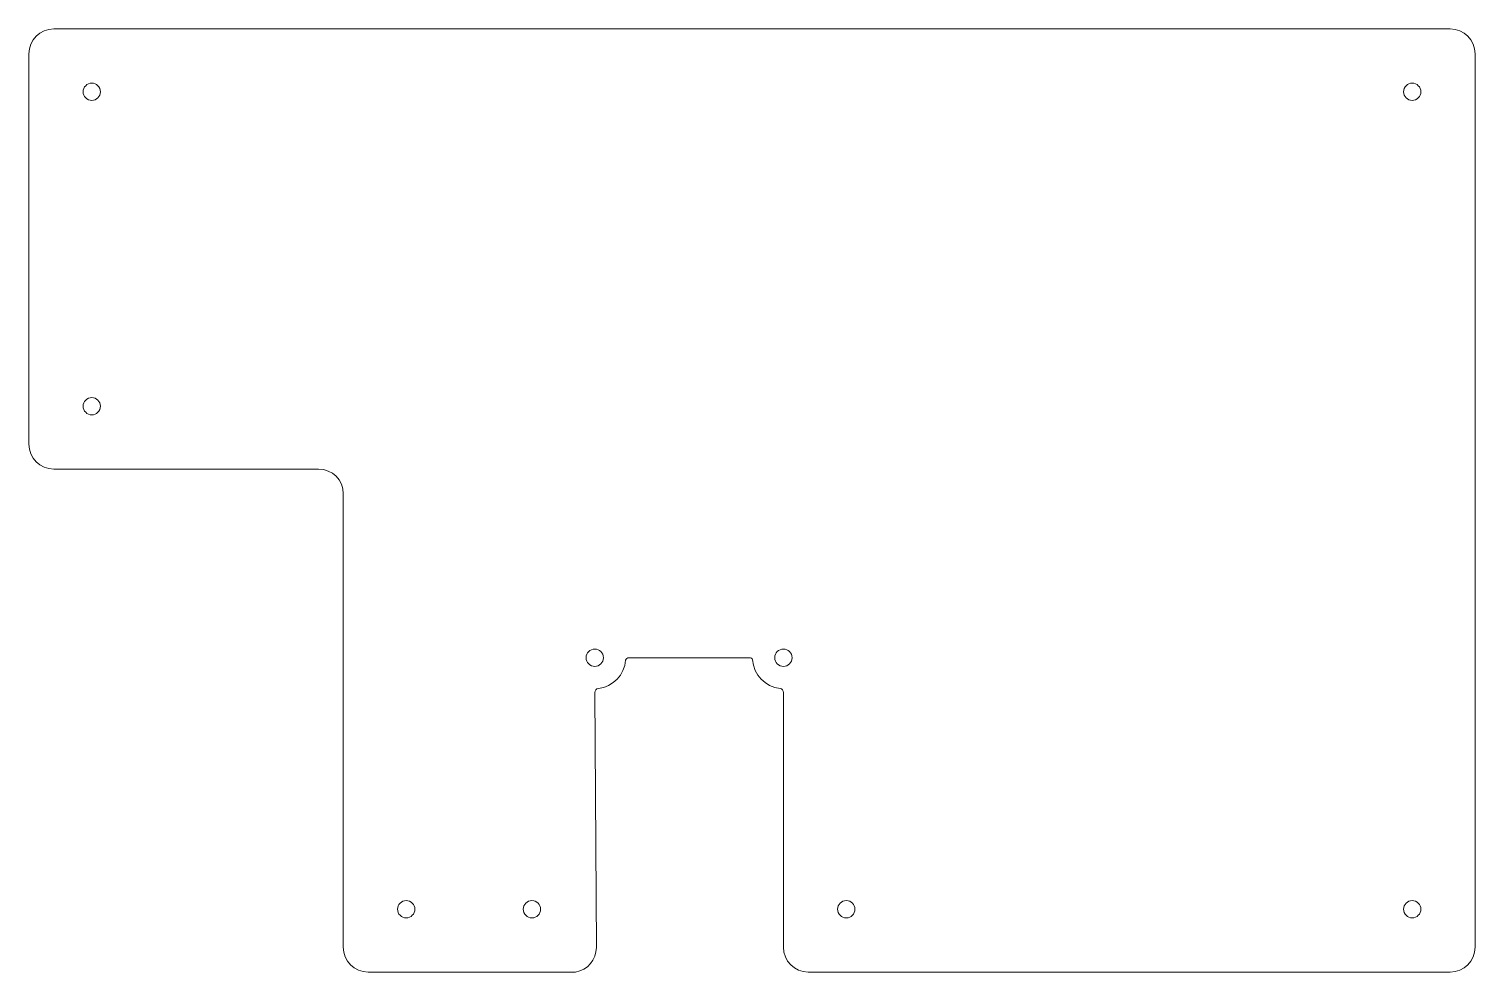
# Model space of a CAD drawing. Header units: millimetres. Extents: x -7.5 to 50.9, y -33.1 to 5.
import ezdxf

# ---------------------------------------------------------------- set-up
doc = ezdxf.new("R2010")
doc.units = ezdxf.units.MM

msp = doc.modelspace()

# ---------------------------------------------------------------- linework, layer by layer
at = {"color": 7, "linetype": 'Continuous', "lineweight": 15}
for p, q in [((-6.5, 5), (49.92, 5)), ((-7.5, -11.78), (-7.5, 4)), ((50.92, 4), (50.92, -32.1)), ((4.2, -12.78), (-6.5, -12.78)), ((5.2, -32.1), (5.2, -13.78)), ((21.612, -20.4), (16.731, -20.4)), ((15.365, -21.806), (15.422, -32.107)), ((22.98, -32.1), (22.98, -21.807)), ((6.199, -33.1), (6.198, -33.1)), ((14.58, -33.1), (6.199, -33.1)), ((49.92, -33.1), (23.98, -33.1))]:
    msp.add_line(p, q, dxfattribs=at)
for centre in [(-4.96, 2.46), (48.38, 2.46), (-4.96, -10.24), (15.36, -20.4), (22.98, -20.4), (7.74, -30.56), (12.82, -30.56), (25.52, -30.56), (48.38, -30.56)]:
    msp.add_circle(centre, 0.35, dxfattribs=at)
for centre, radius, start, end in [((-6.5, 4), 1, 90, 180), ((49.92, 4), 1, 360, 90), ((-6.5, -11.78), 1, 180, 270), ((4.2, -13.78), 1, 0, 90), ((16.731, -20.528), 0.128, 90, 167.47611), ((21.612, -20.528), 0.128, 18.95333, 90), ((15.36, -20.4), 1.25, 276.5281, 355.40707), ((22.98, -20.4), 1.25, 183.95877, 263.81655), ((15.529, -21.804), 0.164, 99.42062, 180.90822), ((22.814, -21.806), 0.166, 359.72273, 78.97132), ((6.2, -32.1), 1, 180, 269.91197), ((14.422, -32.113), 1, 279.11651, 0.31575), ((23.98, -32.1), 1, 180, 270), ((49.92, -32.1), 1, 270, 0)]:
    msp.add_arc(centre, radius, start, end, dxfattribs=at)

doc.saveas('drawing.dxf')
